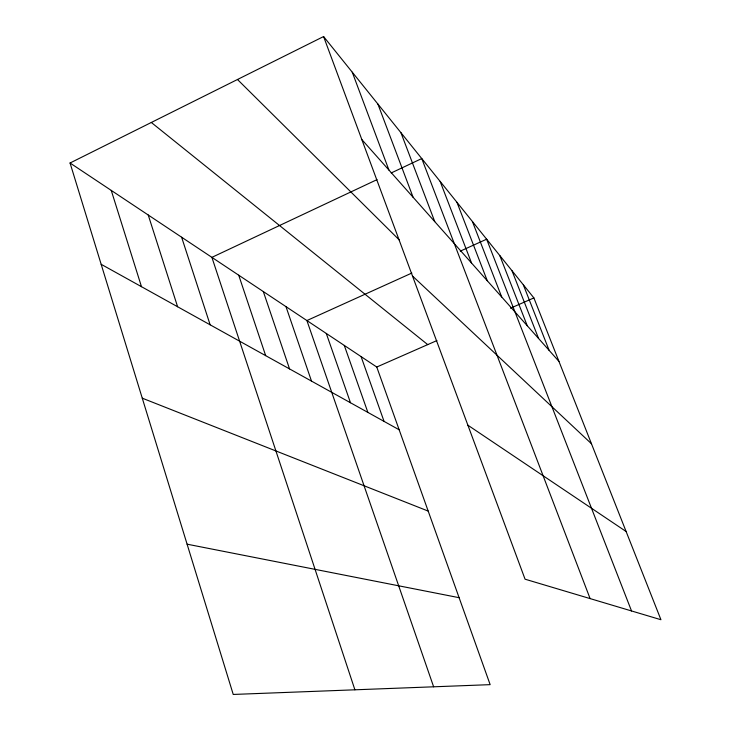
<?xml version="1.0" encoding="UTF-8"?>
<svg xmlns="http://www.w3.org/2000/svg" width="731" height="731" viewBox="0 0 731 731"><rect width="100%" height="100%" fill="white"/><g stroke="black" fill="none" stroke-linecap="round" stroke-linejoin="round"><path stroke-width="1.1" d="M70.057 163.004L376.757 367.026L490.154 684.645L233.235 694.45L70.057 163.004L323.586 36.55L533.886 297.919L660.943 619.724L525.059 579.19L323.586 36.55M377.05 179.616L211.899 257.358L354.9 689.808M391.204 172.955L421.76 158.563L590.109 598.598M411.818 273.065L306.901 320.553L433.629 686.802M460.292 251.126L486.636 239.201L631.529 610.952M376.757 367.026L436.928 340.564M510.457 308.226L533.886 297.919M187.099 544.184L459.105 597.684M142.271 398.176L428.183 511.079M101.161 264.302L399.163 429.782M467.886 425.204L626.111 531.51M151.317 122.47L427.717 344.612M412.485 276.007L591.461 443.744M237.484 79.496L399.473 240.143M361.836 139.566L558.959 361.425M523.323 284.788L549.136 350.368M511.983 270.698L538.592 338.508M499.785 255.548L527.243 325.724M472.409 221.511L501.704 296.987M456.966 202.323L487.275 280.75M440.144 181.416L471.541 263.041M400.935 132.686L434.762 221.639M377.89 104.04L413.088 197.251M352.26 72.195L388.929 170.058M361.087 356.6L384.058 421.394M344.301 345.434L367.876 412.403M326.291 333.455L350.487 402.744M285.976 306.636L311.497 381.098M263.324 291.568L289.549 368.908M238.717 275.194L265.673 355.659M181.608 237.21L210.144 324.82M148.229 215.005L177.606 306.755M111.249 190.407L141.485 286.698"/></g></svg>
